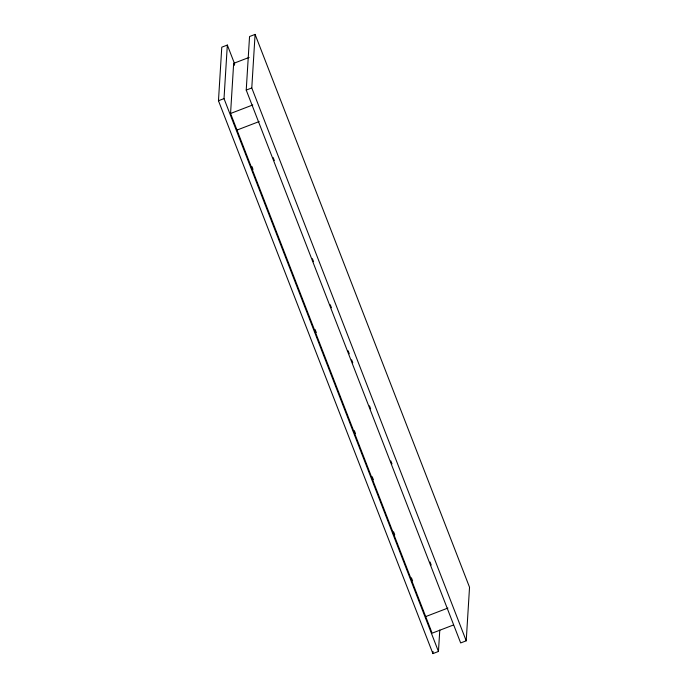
<?xml version="1.0" encoding="UTF-8"?>
<svg xmlns="http://www.w3.org/2000/svg" width="688" height="688" viewBox="0 0 688 688"><rect width="100%" height="100%" fill="white"/><g stroke="black" fill="none" stroke-linecap="round" stroke-linejoin="round"><path stroke-width="1.03" d="M439.787 630.045L438.454 651.467L432.907 653.6L218.466 100.74L221.777 47.188L227.332 45.055L234.711 64.087M438.454 651.467L224.013 98.608L227.332 45.055M453.375 625.022L432.133 633.175L230.557 113.486L233.662 63.356L249.108 57.422M246.227 90.085L249.546 36.533L255.093 34.4L469.534 587.26L466.223 640.812L460.668 642.945L246.227 90.085L251.782 87.952L255.093 34.4M432.907 653.6L433.036 651.459M218.466 100.74L224.013 98.608M230.557 113.486L252.771 104.963M236.99 130.066L259.204 121.544M425.7 616.586L447.905 608.063M251.782 87.952L466.223 640.812M273.179 157.586L274.34 160.588M312.395 258.688L313.565 261.698M330.257 304.741L331.418 307.742M348.119 350.785L349.28 353.795M351.611 359.798L352.781 362.8M369.473 405.851L370.643 408.853M390.827 460.908L391.997 463.91M430.043 562.01L431.213 565.02M233.662 63.356L234.419 65.3M251.851 166.401L253.012 169.403M315.138 329.578L316.308 332.579M354.354 430.679L355.524 433.689M372.217 476.732L373.386 479.734M393.579 531.79L394.74 534.791M411.433 577.843L412.602 580.844"/></g></svg>
